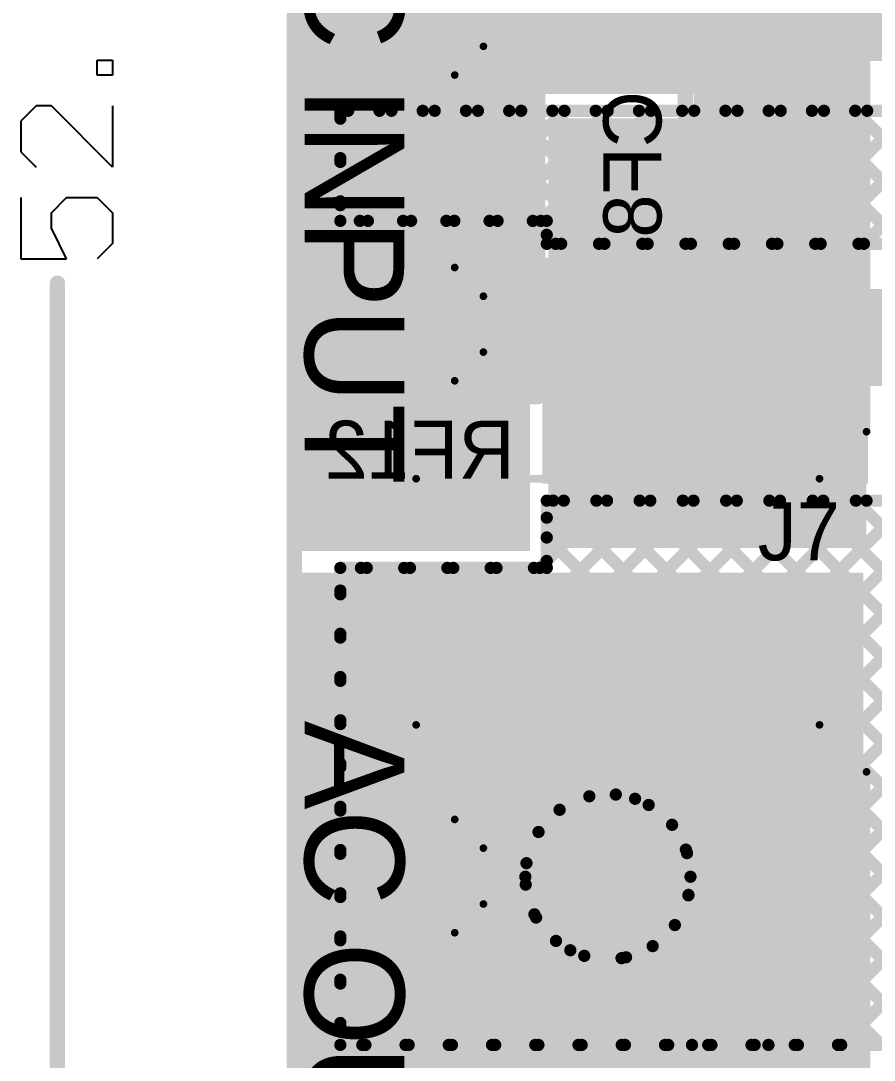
# Model space of a CAD drawing. Header units: millimetres. Extents: x 9.08 to 12.48, y 2.73 to 6.
# Drawn here: x 9.166 to 9.724, y 3.47 to 4.15 of the extents above; entities that cross this region are included whole.
import ezdxf

# ---------------------------------------------------------------- set-up
doc = ezdxf.new("R2010")
doc.units = ezdxf.units.MM
doc.header["$MEASUREMENT"] = 0
for name, color, linetype in [('BottomLayer', 5, 'Continuous'), ('BottomOverlay', 54, 'Continuous'), ('BottomPaste', 16, 'Continuous'), ('BottomSolder', 6, 'Continuous'), ('Mechanical1', 6, 'Continuous'), ('Mechanical13', 56, 'Continuous'), ('MultiLayer', 9, 'Continuous'), ('PadHoleLayer', 156, 'Continuous'), ('TopLayer', 1, 'Continuous'), ('TopOverlay', 2, 'Continuous'), ('TopSolder', 216, 'Continuous'), ('ViaHoleLayer', 16, 'Continuous')]:
    doc.layers.add(name, color=color, linetype=linetype)

# ---------------------------------------------------------------- blocks, each defined once
blk = doc.blocks.new('RES_2512_B_2')
at = {"layer": 'BottomLayer'}
for points in [[(-0.1378, -0.0689), (-0.0748, -0.0689), (-0.1378, 0.0689), (-0.0748, 0.0689)], [(0.0748, -0.0689), (0.1378, -0.0689), (0.0748, 0.0689), (0.1378, 0.0689)]]:
    blk.add_solid(points, dxfattribs=at)
at = {"layer": 'BottomOverlay', "const_width": 0.01}
for points in [[(0.146, 0.077), (-0.146, 0.077)], [(-0.146, -0.077), (-0.146, 0.077)], [(0.146, -0.077), (0.146, 0.077)], [(0.146, -0.077), (-0.146, -0.077)]]:
    blk.add_lwpolyline(points, dxfattribs=at)
at = {"layer": 'BottomOverlay', "const_width": 0.005}
for points in [[(-0.1485, 0.077, 1), (-0.1435, 0.077, 1)], [(-0.1485, 0.077, 1), (-0.1435, 0.077, 1)], [(0.1435, 0.077, 1), (0.1485, 0.077, 1)], [(0.1435, 0.077, 1), (0.1485, 0.077, 1)], [(-0.1485, -0.077, 1), (-0.1435, -0.077, 1)], [(-0.1485, -0.077, 1), (-0.1435, -0.077, 1)], [(0.1435, -0.077, 1), (0.1485, -0.077, 1)], [(0.1435, -0.077, 1), (0.1485, -0.077, 1)]]:
    blk.add_lwpolyline(points, format="xyb", close=True, dxfattribs=at)
at = {"layer": 'BottomPaste'}
for points in [[(-0.1378, -0.0689), (-0.0748, -0.0689), (-0.1378, 0.0689), (-0.0748, 0.0689)], [(0.0748, -0.0689), (0.1378, -0.0689), (0.0748, 0.0689), (0.1378, 0.0689)]]:
    blk.add_solid(points, dxfattribs=at)
at = {"layer": 'BottomSolder'}
for points in [[(-0.1418, -0.0729), (-0.0708, -0.0729), (-0.1418, 0.0729), (-0.0708, 0.0729)], [(0.0708, -0.0729), (0.1418, -0.0729), (0.0708, 0.0729), (0.1418, 0.0729)]]:
    blk.add_solid(points, dxfattribs=at)
blk = doc.blocks.new('CAP_2220_B_21')
at = {"layer": 'BottomLayer'}
for points in [[(-0.13402, -0.1065), (-0.0785, -0.1065), (-0.13402, 0.1065), (-0.0785, 0.1065)], [(0.0785, -0.1065), (0.13402, -0.1065), (0.0785, 0.1065), (0.13402, 0.1065)]]:
    blk.add_solid(points, dxfattribs=at)
at = {"layer": 'BottomOverlay', "const_width": 0.01}
for points in [[(-0.06575, 0.1033), (0.06575, 0.1033)], [(-0.06575, -0.1033), (0.06575, -0.1033)]]:
    blk.add_lwpolyline(points, dxfattribs=at)
at = {"layer": 'BottomOverlay', "const_width": 0.005}
for points in [[(-0.06825, 0.1033, 1), (-0.06325, 0.1033, 1)], [(0.06325, 0.1033, 1), (0.06825, 0.1033, 1)], [(-0.06825, -0.1033, 1), (-0.06325, -0.1033, 1)], [(0.06325, -0.1033, 1), (0.06825, -0.1033, 1)]]:
    blk.add_lwpolyline(points, format="xyb", close=True, dxfattribs=at)
at = {"layer": 'BottomPaste'}
for points in [[(-0.13402, -0.1065), (-0.0785, -0.1065), (-0.13402, 0.1065), (-0.0785, 0.1065)], [(0.0785, -0.1065), (0.13402, -0.1065), (0.0785, 0.1065), (0.13402, 0.1065)]]:
    blk.add_solid(points, dxfattribs=at)
at = {"layer": 'BottomSolder'}
for points in [[(-0.13802, -0.1105), (-0.0745, -0.1105), (-0.13802, 0.1105), (-0.0745, 0.1105)], [(0.0745, -0.1105), (0.13802, -0.1105), (0.0745, 0.1105), (0.13802, 0.1105)]]:
    blk.add_solid(points, dxfattribs=at)
blk = doc.blocks.new('T________B_____2P_36')
at = {"layer": 'BottomLayer', "const_width": 0.04}
blk.add_lwpolyline([(0.18, 0, 1), (0.22, 0, 1)], format="xyb", close=True, dxfattribs=at)
at = {"layer": 'BottomLayer'}
blk.add_solid([(-0.04, 0.04), (-0.04, -0.04), (0.04, 0.04), (0.04, -0.04)], dxfattribs=at)
at = {"layer": 'BottomSolder', "const_width": 0.044}
blk.add_lwpolyline([(0.178, 0, 1), (0.222, 0, 1)], format="xyb", close=True, dxfattribs=at)
at = {"layer": 'BottomSolder'}
blk.add_solid([(-0.044, 0.044), (-0.044, -0.044), (0.044, 0.044), (0.044, -0.044)], dxfattribs=at)
at = {"layer": 'MultiLayer', "const_width": 0.04}
blk.add_lwpolyline([(0.18, 0, 1), (0.22, 0, 1)], format="xyb", close=True, dxfattribs=at)
at = {"layer": 'MultiLayer'}
blk.add_solid([(-0.04, 0.04), (-0.04, -0.04), (0.04, 0.04), (0.04, -0.04)], dxfattribs=at)
at = {"layer": 'PadHoleLayer', "const_width": 0.0275}
for points in [[(-0.01375, 0, 1), (0.01375, 0, 1)], [(0.18625, 0, 1), (0.21375, 0, 1)]]:
    blk.add_lwpolyline(points, format="xyb", close=True, dxfattribs=at)
at = {"layer": 'TopLayer', "const_width": 0.04}
blk.add_lwpolyline([(0.18, 0, 1), (0.22, 0, 1)], format="xyb", close=True, dxfattribs=at)
at = {"layer": 'TopLayer'}
blk.add_solid([(-0.04, 0.04), (-0.04, -0.04), (0.04, 0.04), (0.04, -0.04)], dxfattribs=at)
at = {"layer": 'TopOverlay', "const_width": 0.005}
for points in [[(-0.10066, 0.12542), (0.29934, 0.12542)], [(-0.10066, 0.12542), (-0.10066, -0.1384)], [(0.29934, 0.12542), (0.29934, -0.1384)], [(-0.03661, 0.1002), (-0.01784, 0.08143)], [(0.03748, 0.1002), (0.01871, 0.08143)], [(0.16339, 0.1002), (0.18216, 0.08143)], [(0.23748, 0.1002), (0.21871, 0.08143)], [(-0.01784, 0.08143), (0.01871, 0.08143)], [(0.18216, 0.08143), (0.21871, 0.08143)], [(-0.10066, -0.1384), (-0.06992, -0.16914)], [(0.29934, -0.1384), (0.26861, -0.16914)], [(-0.06992, -0.16914), (0.26861, -0.16914)]]:
    blk.add_lwpolyline(points, dxfattribs=at)
at = {"layer": 'TopOverlay', "const_width": 0.0025}
for points in [[(-0.10191, 0.12542, 1), (-0.09941, 0.12542, 1)], [(-0.10191, 0.12542, 1), (-0.09941, 0.12542, 1)], [(0.29809, 0.12542, 1), (0.30059, 0.12542, 1)], [(0.29809, 0.12542, 1), (0.30059, 0.12542, 1)], [(-0.03786, 0.1002, 1), (-0.03536, 0.1002, 1)], [(0.03623, 0.1002, 1), (0.03873, 0.1002, 1)], [(0.16214, 0.1002, 1), (0.16464, 0.1002, 1)], [(0.23623, 0.1002, 1), (0.23873, 0.1002, 1)], [(-0.01909, 0.08143, 1), (-0.01659, 0.08143, 1)], [(-0.01909, 0.08143, 1), (-0.01659, 0.08143, 1)], [(0.01746, 0.08143, 1), (0.01996, 0.08143, 1)], [(0.01746, 0.08143, 1), (0.01996, 0.08143, 1)], [(0.18091, 0.08143, 1), (0.18341, 0.08143, 1)], [(0.18091, 0.08143, 1), (0.18341, 0.08143, 1)], [(0.21746, 0.08143, 1), (0.21996, 0.08143, 1)], [(0.21746, 0.08143, 1), (0.21996, 0.08143, 1)], [(-0.10191, -0.1384, 1), (-0.09941, -0.1384, 1)], [(-0.10191, -0.1384, 1), (-0.09941, -0.1384, 1)], [(0.29809, -0.1384, 1), (0.30059, -0.1384, 1)], [(0.29809, -0.1384, 1), (0.30059, -0.1384, 1)], [(-0.07117, -0.16914, 1), (-0.06867, -0.16914, 1)], [(-0.07117, -0.16914, 1), (-0.06867, -0.16914, 1)], [(0.26736, -0.16914, 1), (0.26986, -0.16914, 1)], [(0.26736, -0.16914, 1), (0.26986, -0.16914, 1)]]:
    blk.add_lwpolyline(points, format="xyb", close=True, dxfattribs=at)
at = {"layer": 'TopSolder', "const_width": 0.044}
blk.add_lwpolyline([(0.178, 0, 1), (0.222, 0, 1)], format="xyb", close=True, dxfattribs=at)
at = {"layer": 'TopSolder'}
blk.add_solid([(-0.044, 0.044), (-0.044, -0.044), (0.044, 0.044), (0.044, -0.044)], dxfattribs=at)
blk = doc.blocks.new('T________B_____2P_37')
at = {"layer": 'BottomLayer', "const_width": 0.04}
blk.add_lwpolyline([(0.18, 0, 1), (0.22, 0, 1)], format="xyb", close=True, dxfattribs=at)
at = {"layer": 'BottomLayer'}
blk.add_solid([(-0.04, 0.04), (-0.04, -0.04), (0.04, 0.04), (0.04, -0.04)], dxfattribs=at)
at = {"layer": 'BottomSolder', "const_width": 0.044}
blk.add_lwpolyline([(0.178, 0, 1), (0.222, 0, 1)], format="xyb", close=True, dxfattribs=at)
at = {"layer": 'BottomSolder'}
blk.add_solid([(-0.044, 0.044), (-0.044, -0.044), (0.044, 0.044), (0.044, -0.044)], dxfattribs=at)
at = {"layer": 'MultiLayer', "const_width": 0.04}
blk.add_lwpolyline([(0.18, 0, 1), (0.22, 0, 1)], format="xyb", close=True, dxfattribs=at)
at = {"layer": 'MultiLayer'}
blk.add_solid([(-0.04, 0.04), (-0.04, -0.04), (0.04, 0.04), (0.04, -0.04)], dxfattribs=at)
at = {"layer": 'PadHoleLayer', "const_width": 0.0275}
for points in [[(-0.01375, 0, 1), (0.01375, 0, 1)], [(0.18625, 0, 1), (0.21375, 0, 1)]]:
    blk.add_lwpolyline(points, format="xyb", close=True, dxfattribs=at)
at = {"layer": 'TopLayer', "const_width": 0.04}
blk.add_lwpolyline([(0.18, 0, 1), (0.22, 0, 1)], format="xyb", close=True, dxfattribs=at)
at = {"layer": 'TopLayer'}
blk.add_solid([(-0.04, 0.04), (-0.04, -0.04), (0.04, 0.04), (0.04, -0.04)], dxfattribs=at)
at = {"layer": 'TopOverlay', "const_width": 0.005}
for points in [[(-0.10066, 0.12542), (-0.10066, -0.1384)], [(-0.10066, 0.12542), (0.29934, 0.12542)], [(0.29934, 0.12542), (0.29934, -0.1384)], [(-0.03661, 0.1002), (-0.01784, 0.08143)], [(0.03748, 0.1002), (0.01871, 0.08143)], [(0.16339, 0.1002), (0.18216, 0.08143)], [(0.23748, 0.1002), (0.21871, 0.08143)], [(-0.01784, 0.08143), (0.01871, 0.08143)], [(0.18216, 0.08143), (0.21871, 0.08143)], [(-0.10066, -0.1384), (-0.06992, -0.16914)], [(0.29934, -0.1384), (0.26861, -0.16914)], [(-0.06992, -0.16914), (0.26861, -0.16914)]]:
    blk.add_lwpolyline(points, dxfattribs=at)
at = {"layer": 'TopOverlay', "const_width": 0.0025}
for points in [[(-0.10191, 0.12542, 1), (-0.09941, 0.12542, 1)], [(-0.10191, 0.12542, 1), (-0.09941, 0.12542, 1)], [(0.29809, 0.12542, 1), (0.30059, 0.12542, 1)], [(0.29809, 0.12542, 1), (0.30059, 0.12542, 1)], [(-0.03786, 0.1002, 1), (-0.03536, 0.1002, 1)], [(0.03623, 0.1002, 1), (0.03873, 0.1002, 1)], [(0.16214, 0.1002, 1), (0.16464, 0.1002, 1)], [(0.23623, 0.1002, 1), (0.23873, 0.1002, 1)], [(-0.01909, 0.08143, 1), (-0.01659, 0.08143, 1)], [(-0.01909, 0.08143, 1), (-0.01659, 0.08143, 1)], [(0.01746, 0.08143, 1), (0.01996, 0.08143, 1)], [(0.01746, 0.08143, 1), (0.01996, 0.08143, 1)], [(0.18091, 0.08143, 1), (0.18341, 0.08143, 1)], [(0.18091, 0.08143, 1), (0.18341, 0.08143, 1)], [(0.21746, 0.08143, 1), (0.21996, 0.08143, 1)], [(0.21746, 0.08143, 1), (0.21996, 0.08143, 1)], [(-0.10191, -0.1384, 1), (-0.09941, -0.1384, 1)], [(-0.10191, -0.1384, 1), (-0.09941, -0.1384, 1)], [(0.29809, -0.1384, 1), (0.30059, -0.1384, 1)], [(0.29809, -0.1384, 1), (0.30059, -0.1384, 1)], [(-0.07117, -0.16914, 1), (-0.06867, -0.16914, 1)], [(-0.07117, -0.16914, 1), (-0.06867, -0.16914, 1)], [(0.26736, -0.16914, 1), (0.26986, -0.16914, 1)], [(0.26736, -0.16914, 1), (0.26986, -0.16914, 1)]]:
    blk.add_lwpolyline(points, format="xyb", close=True, dxfattribs=at)
at = {"layer": 'TopSolder', "const_width": 0.044}
blk.add_lwpolyline([(0.178, 0, 1), (0.222, 0, 1)], format="xyb", close=True, dxfattribs=at)
at = {"layer": 'TopSolder'}
blk.add_solid([(-0.044, 0.044), (-0.044, -0.044), (0.044, 0.044), (0.044, -0.044)], dxfattribs=at)

msp = doc.modelspace()

# ---------------------------------------------------------------- linework, layer by layer
at = {"layer": 'BottomLayer'}
for points, const_width in [([(9.66085, 4.004), (9.77336, 4.1165)], 0.008), ([(9.68914, 4.004), (9.80164, 4.1165)], 0.008), ([(9.375, 4.091), (9.731, 4.091)], 0.008), ([(9.375, 4.019), (9.375, 4.091)], 0.008), ([(9.375, 4.05756), (9.40844, 4.091)], 0.008), ([(9.375, 4.02927), (9.43673, 4.091)], 0.008), ([(9.375, 4.08584), (9.38016, 4.091)], 0.008), ([(9.39301, 4.019), (9.46501, 4.091)], 0.008), ([(9.4006, 4.091), (9.4726, 4.019)], 0.008), ([(9.42129, 4.019), (9.49329, 4.091)], 0.008), ([(9.42888, 4.091), (9.50088, 4.019)], 0.008), ([(9.44958, 4.019), (9.52158, 4.091)], 0.008), ([(9.45717, 4.091), (9.54417, 4.004)], 0.008), ([(9.47786, 4.019), (9.54986, 4.091)], 0.008), ([(9.48545, 4.091), (9.57245, 4.004)], 0.008), ([(9.50615, 4.019), (9.57815, 4.091)], 0.008), ([(9.51374, 4.091), (9.60074, 4.004)], 0.008), ([(9.51943, 4.004), (9.60643, 4.091)], 0.008), ([(9.54202, 4.091), (9.62902, 4.004)], 0.008), ([(9.54772, 4.004), (9.63472, 4.091)], 0.008), ([(9.5703, 4.091), (9.6573, 4.004)], 0.008), ([(9.576, 4.004), (9.663, 4.091)], 0.008), ([(9.59859, 4.091), (9.68559, 4.004)], 0.008), ([(9.60429, 4.004), (9.69129, 4.091)], 0.008), ([(9.62687, 4.091), (9.71387, 4.004)], 0.008), ([(9.63257, 4.004), (9.71957, 4.091)], 0.008), ([(9.65516, 4.091), (9.76466, 3.9815)], 0.008), ([(9.68344, 4.091), (9.79295, 3.9815)], 0.008), ([(9.71173, 4.091), (9.82123, 3.9815)], 0.008), ([(9.71742, 4.004), (9.807, 4.09358)], 0.008), ([(9.375, 4.08831), (9.44431, 4.019)], 0.008), ([(9.53283, 3.48), (10.11483, 4.062)], 0.008), ([(9.56112, 3.48), (10.14312, 4.062)], 0.008), ([(9.57666, 3.63696), (10.0017, 4.062)], 0.008), ([(9.5894, 3.48), (10.1714, 4.062)], 0.008), ([(9.59197, 3.62398), (10.02998, 4.062)], 0.008), ([(9.60174, 3.60547), (10.05827, 4.062)], 0.008), ([(9.60268, 3.57813), (10.08655, 4.062)], 0.008), ([(9.61769, 3.48), (10.19969, 4.062)], 0.008), ([(9.64597, 3.48), (10.22797, 4.062)], 0.008), ([(9.67426, 3.48), (10.25626, 4.062)], 0.008), ([(9.70254, 3.48), (10.28454, 4.062)], 0.008), ([(9.375, 4.06003), (9.41603, 4.019)], 0.008), ([(9.375, 4.03175), (9.38775, 4.019)], 0.008), ([(9.375, 4.019), (9.51, 4.019)], 0.008), ([(9.51, 4.004), (9.51, 4.019)], 0.008), ([(9.51, 4.00988), (9.51588, 4.004)], 0.008), ([(9.51, 4.004), (9.731, 4.004)], 0.008), ([(9.55516, 3.64375), (9.8154, 3.90398)], 0.008), ([(9.375, 3.49187), (9.71913, 3.836)], 0.008), ([(9.375, 3.63329), (9.57771, 3.836)], 0.008), ([(9.375, 3.60501), (9.60599, 3.836)], 0.008), ([(9.375, 3.54844), (9.66256, 3.836)], 0.008), ([(9.375, 3.52016), (9.69084, 3.836)], 0.008), ([(9.375, 3.57672), (9.63428, 3.836)], 0.008), ([(9.51, 3.836), (9.731, 3.836)], 0.008), ([(9.51, 3.79658), (9.54942, 3.836)], 0.008), ([(9.51, 3.792), (9.51, 3.836)], 0.008), ([(9.51, 3.82486), (9.52114, 3.836)], 0.008), ([(9.51418, 3.836), (9.87018, 3.48)], 0.008), ([(9.54246, 3.836), (9.89846, 3.48)], 0.008), ([(9.57075, 3.836), (9.92675, 3.48)], 0.008), ([(9.59903, 3.836), (9.95503, 3.48)], 0.008), ([(9.62731, 3.836), (9.98331, 3.48)], 0.008), ([(9.6556, 3.836), (10.0116, 3.48)], 0.008), ([(9.68388, 3.836), (10.03988, 3.48)], 0.008), ([(9.71217, 3.836), (10.06817, 3.48)], 0.008), ([(9.51, 3.81189), (9.84189, 3.48)], 0.008), ([(9.50542, 3.792), (9.51, 3.79658)], 0.008), ([(9.375, 3.792), (9.51, 3.792)], 0.008), ([(9.375, 3.74643), (9.42057, 3.792)], 0.008), ([(9.375, 3.71815), (9.44885, 3.792)], 0.008), ([(9.375, 3.68986), (9.47714, 3.792)], 0.008), ([(9.375, 3.77472), (9.39228, 3.792)], 0.008), ([(9.375, 3.66158), (9.50542, 3.792)], 0.008), ([(9.375, 3.48), (9.375, 3.792)], 0.008), ([(9.38847, 3.792), (9.53785, 3.64262)], 0.008), ([(9.41676, 3.792), (9.56776, 3.641)], 0.008), ([(9.44504, 3.792), (9.75704, 3.48)], 0.008), ([(9.47332, 3.792), (9.78532, 3.48)], 0.008), ([(9.50161, 3.792), (9.81361, 3.48)], 0.008), ([(9.375, 3.77719), (9.5184, 3.63379)], 0.008), ([(9.375, 3.7489), (9.50463, 3.61928)], 0.008), ([(9.375, 3.72062), (9.49674, 3.59888)], 0.008), ([(9.375, 3.69233), (9.50192, 3.56541)], 0.008), ([(9.375, 3.66405), (9.55905, 3.48)], 0.008), ([(9.55, 3.59), (9.55, 3.64)], 0.01), ([(9.375, 3.63577), (9.53077, 3.48)], 0.008), ([(9.375, 3.60748), (9.50248, 3.48)], 0.008), ([(9.601, 3.60776), (9.72876, 3.48)], 0.008), ([(9.5, 3.59), (9.55, 3.59)], 0.01), ([(9.55, 3.59), (9.6, 3.59)], 0.01), ([(9.55, 3.54), (9.55, 3.59)], 0.01), ([(9.375, 3.5792), (9.4742, 3.48)], 0.008), ([(9.39141, 3.48), (9.49625, 3.58484)], 0.008), ([(9.60262, 3.57785), (9.70047, 3.48)], 0.008), ([(9.4197, 3.48), (9.50304, 3.56334)], 0.008), ([(9.59379, 3.5584), (9.67219, 3.48)], 0.008), ([(9.375, 3.55091), (9.44591, 3.48)], 0.008), ([(9.44798, 3.48), (9.51602, 3.54803)], 0.008), ([(9.47627, 3.48), (9.53453, 3.53826)], 0.008), ([(9.52541, 3.54192), (9.58733, 3.48)], 0.008), ([(9.57928, 3.54463), (9.6439, 3.48)], 0.008), ([(9.50455, 3.48), (9.56187, 3.53732)], 0.008), ([(9.55888, 3.53674), (9.61562, 3.48)], 0.008), ([(9.375, 3.52263), (9.41763, 3.48)], 0.008), ([(9.375, 3.49434), (9.38934, 3.48)], 0.008), ([(9.375, 3.48), (9.605, 3.48)], 0.008), ([(9.605, 3.48), (9.655, 3.48)], 0.008), ([(9.605, 3.48), (9.655, 3.48)], 0.008), ([(9.655, 3.48), (10.74756, 3.48)], 0.008)]:
    msp.add_lwpolyline(points, dxfattribs=dict(at, const_width=const_width))
for points, const_width in [([(9.373, 4.091, 1), (9.377, 4.091, 1)], 0.004), ([(9.373, 4.091, 1), (9.377, 4.091, 1)], 0.004), ([(9.37816, 4.091, 1), (9.38216, 4.091, 1)], 0.004), ([(9.3986, 4.091, 1), (9.4026, 4.091, 1)], 0.004), ([(9.40644, 4.091, 1), (9.41044, 4.091, 1)], 0.004), ([(9.42688, 4.091, 1), (9.43088, 4.091, 1)], 0.004), ([(9.43473, 4.091, 1), (9.43873, 4.091, 1)], 0.004), ([(9.45517, 4.091, 1), (9.45917, 4.091, 1)], 0.004), ([(9.46301, 4.091, 1), (9.46701, 4.091, 1)], 0.004), ([(9.48345, 4.091, 1), (9.48745, 4.091, 1)], 0.004), ([(9.49129, 4.091, 1), (9.49529, 4.091, 1)], 0.004), ([(9.51174, 4.091, 1), (9.51574, 4.091, 1)], 0.004), ([(9.51958, 4.091, 1), (9.52358, 4.091, 1)], 0.004), ([(9.54002, 4.091, 1), (9.54402, 4.091, 1)], 0.004), ([(9.54786, 4.091, 1), (9.55186, 4.091, 1)], 0.004), ([(9.5683, 4.091, 1), (9.5723, 4.091, 1)], 0.004), ([(9.57615, 4.091, 1), (9.58015, 4.091, 1)], 0.004), ([(9.59659, 4.091, 1), (9.60059, 4.091, 1)], 0.004), ([(9.60443, 4.091, 1), (9.60843, 4.091, 1)], 0.004), ([(9.62487, 4.091, 1), (9.62887, 4.091, 1)], 0.004), ([(9.63272, 4.091, 1), (9.63672, 4.091, 1)], 0.004), ([(9.65316, 4.091, 1), (9.65716, 4.091, 1)], 0.004), ([(9.661, 4.091, 1), (9.665, 4.091, 1)], 0.004), ([(9.68144, 4.091, 1), (9.68544, 4.091, 1)], 0.004), ([(9.68928, 4.091, 1), (9.69328, 4.091, 1)], 0.004), ([(9.70973, 4.091, 1), (9.71373, 4.091, 1)], 0.004), ([(9.71757, 4.091, 1), (9.72157, 4.091, 1)], 0.004), ([(9.373, 4.08831, 1), (9.377, 4.08831, 1)], 0.004), ([(9.373, 4.08584, 1), (9.377, 4.08584, 1)], 0.004), ([(9.373, 4.06003, 1), (9.377, 4.06003, 1)], 0.004), ([(9.373, 4.05756, 1), (9.377, 4.05756, 1)], 0.004), ([(9.373, 4.03175, 1), (9.377, 4.03175, 1)], 0.004), ([(9.373, 4.02927, 1), (9.377, 4.02927, 1)], 0.004), ([(9.373, 4.019, 1), (9.377, 4.019, 1)], 0.004), ([(9.373, 4.019, 1), (9.377, 4.019, 1)], 0.004), ([(9.38575, 4.019, 1), (9.38975, 4.019, 1)], 0.004), ([(9.39101, 4.019, 1), (9.39501, 4.019, 1)], 0.004), ([(9.41403, 4.019, 1), (9.41803, 4.019, 1)], 0.004), ([(9.41929, 4.019, 1), (9.42329, 4.019, 1)], 0.004), ([(9.44231, 4.019, 1), (9.44631, 4.019, 1)], 0.004), ([(9.44758, 4.019, 1), (9.45158, 4.019, 1)], 0.004), ([(9.4706, 4.019, 1), (9.4746, 4.019, 1)], 0.004), ([(9.47586, 4.019, 1), (9.47986, 4.019, 1)], 0.004), ([(9.49888, 4.019, 1), (9.50288, 4.019, 1)], 0.004), ([(9.50415, 4.019, 1), (9.50815, 4.019, 1)], 0.004), ([(9.508, 4.019, 1), (9.512, 4.019, 1)], 0.004), ([(9.508, 4.019, 1), (9.512, 4.019, 1)], 0.004), ([(9.508, 4.00988, 1), (9.512, 4.00988, 1)], 0.004), ([(9.508, 4.004, 1), (9.512, 4.004, 1)], 0.004), ([(9.508, 4.004, 1), (9.512, 4.004, 1)], 0.004), ([(9.51388, 4.004, 1), (9.51788, 4.004, 1)], 0.004), ([(9.51743, 4.004, 1), (9.52143, 4.004, 1)], 0.004), ([(9.54217, 4.004, 1), (9.54617, 4.004, 1)], 0.004), ([(9.54572, 4.004, 1), (9.54972, 4.004, 1)], 0.004), ([(9.57045, 4.004, 1), (9.57445, 4.004, 1)], 0.004), ([(9.574, 4.004, 1), (9.578, 4.004, 1)], 0.004), ([(9.59874, 4.004, 1), (9.60274, 4.004, 1)], 0.004), ([(9.60229, 4.004, 1), (9.60628, 4.004, 1)], 0.004), ([(9.62702, 4.004, 1), (9.63102, 4.004, 1)], 0.004), ([(9.63057, 4.004, 1), (9.63457, 4.004, 1)], 0.004), ([(9.6553, 4.004, 1), (9.6593, 4.004, 1)], 0.004), ([(9.65885, 4.004, 1), (9.66285, 4.004, 1)], 0.004), ([(9.68359, 4.004, 1), (9.68759, 4.004, 1)], 0.004), ([(9.68714, 4.004, 1), (9.69114, 4.004, 1)], 0.004), ([(9.71187, 4.004, 1), (9.71587, 4.004, 1)], 0.004), ([(9.71542, 4.004, 1), (9.71942, 4.004, 1)], 0.004), ([(9.36313, 3.824, 1), (9.37887, 3.824, 1)], 0.01575), ([(9.39813, 3.824, 1), (9.41387, 3.824, 1)], 0.01575), ([(9.43313, 3.824, 1), (9.44887, 3.824, 1)], 0.01575), ([(9.46813, 3.824, 1), (9.48387, 3.824, 1)], 0.01575), ([(9.508, 3.836, 1), (9.512, 3.836, 1)], 0.004), ([(9.508, 3.836, 1), (9.512, 3.836, 1)], 0.004), ([(9.51218, 3.836, 1), (9.51618, 3.836, 1)], 0.004), ([(9.51914, 3.836, 1), (9.52314, 3.836, 1)], 0.004), ([(9.54046, 3.836, 1), (9.54446, 3.836, 1)], 0.004), ([(9.54742, 3.836, 1), (9.55142, 3.836, 1)], 0.004), ([(9.56875, 3.836, 1), (9.57275, 3.836, 1)], 0.004), ([(9.57571, 3.836, 1), (9.57971, 3.836, 1)], 0.004), ([(9.59703, 3.836, 1), (9.60103, 3.836, 1)], 0.004), ([(9.60399, 3.836, 1), (9.60799, 3.836, 1)], 0.004), ([(9.62531, 3.836, 1), (9.62931, 3.836, 1)], 0.004), ([(9.63228, 3.836, 1), (9.63628, 3.836, 1)], 0.004), ([(9.6536, 3.836, 1), (9.6576, 3.836, 1)], 0.004), ([(9.66056, 3.836, 1), (9.66456, 3.836, 1)], 0.004), ([(9.68188, 3.836, 1), (9.68588, 3.836, 1)], 0.004), ([(9.68884, 3.836, 1), (9.69284, 3.836, 1)], 0.004), ([(9.71017, 3.836, 1), (9.71417, 3.836, 1)], 0.004), ([(9.71713, 3.836, 1), (9.72113, 3.836, 1)], 0.004), ([(9.508, 3.82486, 1), (9.512, 3.82486, 1)], 0.004), ([(9.508, 3.81189, 1), (9.512, 3.81189, 1)], 0.004), ([(9.508, 3.79658, 1), (9.512, 3.79658, 1)], 0.004), ([(9.508, 3.79658, 1), (9.512, 3.79658, 1)], 0.004), ([(9.373, 3.792, 1), (9.377, 3.792, 1)], 0.004), ([(9.373, 3.792, 1), (9.377, 3.792, 1)], 0.004), ([(9.38647, 3.792, 1), (9.39047, 3.792, 1)], 0.004), ([(9.39029, 3.792, 1), (9.39428, 3.792, 1)], 0.004), ([(9.41476, 3.792, 1), (9.41876, 3.792, 1)], 0.004), ([(9.41857, 3.792, 1), (9.42257, 3.792, 1)], 0.004), ([(9.44304, 3.792, 1), (9.44704, 3.792, 1)], 0.004), ([(9.44685, 3.792, 1), (9.45085, 3.792, 1)], 0.004), ([(9.47132, 3.792, 1), (9.47532, 3.792, 1)], 0.004), ([(9.47514, 3.792, 1), (9.47914, 3.792, 1)], 0.004), ([(9.49961, 3.792, 1), (9.50361, 3.792, 1)], 0.004), ([(9.50342, 3.792, 1), (9.50742, 3.792, 1)], 0.004), ([(9.50342, 3.792, 1), (9.50742, 3.792, 1)], 0.004), ([(9.508, 3.792, 1), (9.512, 3.792, 1)], 0.004), ([(9.508, 3.792, 1), (9.512, 3.792, 1)], 0.004), ([(9.373, 3.77719, 1), (9.377, 3.77719, 1)], 0.004), ([(9.373, 3.77472, 1), (9.377, 3.77472, 1)], 0.004), ([(9.373, 3.7489, 1), (9.377, 3.7489, 1)], 0.004), ([(9.373, 3.74643, 1), (9.377, 3.74643, 1)], 0.004), ([(9.373, 3.72062, 1), (9.377, 3.72062, 1)], 0.004), ([(9.373, 3.71815, 1), (9.377, 3.71815, 1)], 0.004), ([(9.373, 3.69233, 1), (9.377, 3.69233, 1)], 0.004), ([(9.373, 3.68986, 1), (9.377, 3.68986, 1)], 0.004), ([(9.373, 3.66405, 1), (9.377, 3.66405, 1)], 0.004), ([(9.373, 3.66158, 1), (9.377, 3.66158, 1)], 0.004), ([(9.604, 3.59, 1), (9.496, 3.59, 1)], 0.008), ([(9.53585, 3.64262, 1), (9.53985, 3.64262, 1)], 0.004), ([(9.5475, 3.64, 1), (9.5525, 3.64, 1)], 0.005), ([(9.55316, 3.64375, 1), (9.55716, 3.64375, 1)], 0.004), ([(9.56576, 3.641, 1), (9.56976, 3.641, 1)], 0.004), ([(9.373, 3.63577, 1), (9.377, 3.63577, 1)], 0.004), ([(9.373, 3.63329, 1), (9.377, 3.63329, 1)], 0.004), ([(9.5164, 3.63379, 1), (9.5204, 3.63379, 1)], 0.004), ([(9.57466, 3.63696, 1), (9.57866, 3.63696, 1)], 0.004), ([(9.58997, 3.62398, 1), (9.59397, 3.62398, 1)], 0.004), ([(9.50263, 3.61928, 1), (9.50663, 3.61928, 1)], 0.004), ([(9.373, 3.60748, 1), (9.377, 3.60748, 1)], 0.004), ([(9.599, 3.60776, 1), (9.603, 3.60776, 1)], 0.004), ([(9.373, 3.60501, 1), (9.377, 3.60501, 1)], 0.004), ([(9.59974, 3.60547, 1), (9.60374, 3.60547, 1)], 0.004), ([(9.49474, 3.59888, 1), (9.49874, 3.59888, 1)], 0.004), ([(9.494, 3.59, 1), (9.498, 3.59, 1)], 0.004), ([(9.4975, 3.59, 1), (9.5025, 3.59, 1)], 0.005), ([(9.5475, 3.59, 1), (9.5525, 3.59, 1)], 0.005), ([(9.5475, 3.59, 1), (9.5525, 3.59, 1)], 0.005), ([(9.5475, 3.59, 1), (9.5525, 3.59, 1)], 0.005), ([(9.5475, 3.59, 1), (9.5525, 3.59, 1)], 0.005), ([(9.5975, 3.59, 1), (9.6025, 3.59, 1)], 0.005), ([(9.602, 3.59, 1), (9.606, 3.59, 1)], 0.004), ([(9.373, 3.5792, 1), (9.377, 3.5792, 1)], 0.004), ([(9.49425, 3.58484, 1), (9.49825, 3.58484, 1)], 0.004), ([(9.373, 3.57672, 1), (9.377, 3.57672, 1)], 0.004), ([(9.60062, 3.57785, 1), (9.60462, 3.57785, 1)], 0.004), ([(9.60068, 3.57813, 1), (9.60468, 3.57813, 1)], 0.004), ([(9.49992, 3.56541, 1), (9.50392, 3.56541, 1)], 0.004), ([(9.50104, 3.56334, 1), (9.50504, 3.56334, 1)], 0.004), ([(9.59179, 3.5584, 1), (9.59579, 3.5584, 1)], 0.004), ([(9.373, 3.55091, 1), (9.377, 3.55091, 1)], 0.004), ([(9.373, 3.54844, 1), (9.377, 3.54844, 1)], 0.004), ([(9.51402, 3.54803, 1), (9.51802, 3.54803, 1)], 0.004), ([(9.52341, 3.54192, 1), (9.52741, 3.54192, 1)], 0.004), ([(9.53253, 3.53826, 1), (9.53653, 3.53826, 1)], 0.004), ([(9.5475, 3.54, 1), (9.5525, 3.54, 1)], 0.005), ([(9.57728, 3.54463, 1), (9.58128, 3.54463, 1)], 0.004), ([(9.55688, 3.53674, 1), (9.56088, 3.53674, 1)], 0.004), ([(9.55987, 3.53732, 1), (9.56387, 3.53732, 1)], 0.004), ([(9.373, 3.52263, 1), (9.377, 3.52263, 1)], 0.004), ([(9.373, 3.52016, 1), (9.377, 3.52016, 1)], 0.004), ([(9.373, 3.49434, 1), (9.377, 3.49434, 1)], 0.004), ([(9.373, 3.49187, 1), (9.377, 3.49187, 1)], 0.004), ([(9.373, 3.48, 1), (9.377, 3.48, 1)], 0.004), ([(9.373, 3.48, 1), (9.377, 3.48, 1)], 0.004), ([(9.38734, 3.48, 1), (9.39134, 3.48, 1)], 0.004), ([(9.38941, 3.48, 1), (9.39341, 3.48, 1)], 0.004), ([(9.41563, 3.48, 1), (9.41963, 3.48, 1)], 0.004), ([(9.4177, 3.48, 1), (9.4217, 3.48, 1)], 0.004), ([(9.44391, 3.48, 1), (9.44791, 3.48, 1)], 0.004), ([(9.44598, 3.48, 1), (9.44998, 3.48, 1)], 0.004), ([(9.4722, 3.48, 1), (9.4762, 3.48, 1)], 0.004), ([(9.47427, 3.48, 1), (9.47827, 3.48, 1)], 0.004), ([(9.50048, 3.48, 1), (9.50448, 3.48, 1)], 0.004), ([(9.50255, 3.48, 1), (9.50655, 3.48, 1)], 0.004), ([(9.52877, 3.48, 1), (9.53277, 3.48, 1)], 0.004), ([(9.53083, 3.48, 1), (9.53483, 3.48, 1)], 0.004), ([(9.55705, 3.48, 1), (9.56105, 3.48, 1)], 0.004), ([(9.55912, 3.48, 1), (9.56312, 3.48, 1)], 0.004), ([(9.58533, 3.48, 1), (9.58933, 3.48, 1)], 0.004), ([(9.5874, 3.48, 1), (9.5914, 3.48, 1)], 0.004), ([(9.603, 3.48, 1), (9.607, 3.48, 1)], 0.004), ([(9.603, 3.48, 1), (9.607, 3.48, 1)], 0.004), ([(9.603, 3.48, 1), (9.607, 3.48, 1)], 0.004), ([(9.61362, 3.48, 1), (9.61762, 3.48, 1)], 0.004), ([(9.61569, 3.48, 1), (9.61969, 3.48, 1)], 0.004), ([(9.6419, 3.48, 1), (9.6459, 3.48, 1)], 0.004), ([(9.64397, 3.48, 1), (9.64797, 3.48, 1)], 0.004), ([(9.653, 3.48, 1), (9.657, 3.48, 1)], 0.004), ([(9.653, 3.48, 1), (9.657, 3.48, 1)], 0.004), ([(9.653, 3.48, 1), (9.657, 3.48, 1)], 0.004), ([(9.67019, 3.48, 1), (9.67419, 3.48, 1)], 0.004), ([(9.67226, 3.48, 1), (9.67626, 3.48, 1)], 0.004), ([(9.69847, 3.48, 1), (9.70247, 3.48, 1)], 0.004), ([(9.70054, 3.48, 1), (9.70454, 3.48, 1)], 0.004)]:
    msp.add_lwpolyline(points, format="xyb", close=True, dxfattribs=dict(at, const_width=const_width))
for points in [[(9.346, 4.102), (9.72, 4.102), (9.346, 4.249), (9.72, 4.249)], [(9.35, 3.803), (9.499, 3.803), (9.35, 4.008), (9.499, 4.008)], [(9.507, 3.847), (9.72, 3.847), (9.507, 3.993), (9.72, 3.993)]]:
    msp.add_solid(points, dxfattribs=at)
at = {"layer": 'BottomSolder', "const_width": 0.01187}
for points in [[(9.36506, 3.824, 1), (9.37694, 3.824, 1)], [(9.40006, 3.824, 1), (9.41194, 3.824, 1)], [(9.43506, 3.824, 1), (9.44694, 3.824, 1)], [(9.47006, 3.824, 1), (9.48194, 3.824, 1)]]:
    msp.add_lwpolyline(points, format="xyb", close=True, dxfattribs=at)
at = {"layer": 'Mechanical1'}
for p, q in [((9.21599, 4.11421), (9.21599, 4.1242)), ((9.21599, 4.1242), (9.22599, 4.1242)), ((9.22599, 4.1242), (9.22599, 4.11421)), ((9.22599, 4.11421), (9.21599, 4.11421)), ((9.17601, 4.09421), (9.16601, 4.08422)), ((9.186, 4.09421), (9.17601, 4.09421)), ((9.22599, 4.05423), (9.186, 4.09421)), ((9.22599, 4.09421), (9.22599, 4.05423)), ((9.16601, 4.08422), (9.16601, 4.06422)), ((9.16601, 4.06422), (9.17601, 4.05423)), ((9.16601, 4.03423), (9.16601, 3.99424)), ((9.186, 4.02424), (9.196, 4.03423)), ((9.196, 4.03423), (9.21599, 4.03423)), ((9.21599, 4.03423), (9.22599, 4.02424)), ((9.186, 4.01424), (9.186, 4.02424)), ((9.22599, 4.02424), (9.22599, 4.00424)), ((9.196, 3.99424), (9.186, 4.01424)), ((9.22599, 4.00424), (9.21599, 3.99424)), ((9.16601, 3.99424), (9.196, 3.99424))]:
    msp.add_line(p, q, dxfattribs=at)
at = {"layer": 'Mechanical1', "const_width": 0.01}
msp.add_lwpolyline([(9.19, 3.25228), (9.19, 3.97824)], dxfattribs=at)
at = {"layer": 'Mechanical1', "const_width": 0.005}
msp.add_lwpolyline([(9.1875, 3.97824, 1), (9.1925, 3.97824, 1)], format="xyb", close=True, dxfattribs=at)
at = {"layer": 'Mechanical13', "const_width": 0.01}
msp.add_lwpolyline([(9.34484, 3.25228), (9.34484, 5.30803)], dxfattribs=at)
at = {"layer": 'MultiLayer', "const_width": 0.01575}
for points in [[(9.36313, 3.824, 1), (9.37887, 3.824, 1)], [(9.39813, 3.824, 1), (9.41387, 3.824, 1)], [(9.43313, 3.824, 1), (9.44887, 3.824, 1)], [(9.46813, 3.824, 1), (9.48387, 3.824, 1)]]:
    msp.add_lwpolyline(points, format="xyb", close=True, dxfattribs=at)
at = {"layer": 'TopLayer', "const_width": 0.01575}
for points in [[(9.36313, 3.824, 1), (9.37887, 3.824, 1)], [(9.39813, 3.824, 1), (9.41387, 3.824, 1)], [(9.43313, 3.824, 1), (9.44887, 3.824, 1)], [(9.46813, 3.824, 1), (9.48387, 3.824, 1)]]:
    msp.add_lwpolyline(points, format="xyb", close=True, dxfattribs=at)
at = {"layer": 'TopLayer'}
for points in [[(9.35, 3.803), (9.499, 3.803), (9.35, 4.445), (9.499, 4.445)], [(9.606, 3.805), (9.719, 3.805), (9.606, 4.445), (9.719, 4.445)], [(9.511, 3.805), (9.719, 3.805), (9.511, 4.086), (9.719, 4.086)], [(9.349, 3.437), (9.717, 3.437), (9.349, 3.789), (9.717, 3.789)]]:
    msp.add_solid(points, dxfattribs=at)
at = {"layer": 'TopSolder', "const_width": 0.01187}
for points in [[(9.36506, 3.824, 1), (9.37694, 3.824, 1)], [(9.40006, 3.824, 1), (9.41194, 3.824, 1)], [(9.43506, 3.824, 1), (9.44694, 3.824, 1)], [(9.47006, 3.824, 1), (9.48194, 3.824, 1)]]:
    msp.add_lwpolyline(points, format="xyb", close=True, dxfattribs=at)
at = {"layer": 'ViaHoleLayer', "const_width": 0.00787}
for points in [[(9.36706, 3.824, 1), (9.37494, 3.824, 1)], [(9.40206, 3.824, 1), (9.40994, 3.824, 1)], [(9.43706, 3.824, 1), (9.44494, 3.824, 1)], [(9.47206, 3.824, 1), (9.47994, 3.824, 1)]]:
    msp.add_lwpolyline(points, format="xyb", close=True, dxfattribs=at)

# ---------------------------------------------------------------- block references
for name, p, rotation in [('T________B_____2P_36', (9.55, 3.951), 90), ('RES_2512_B_2', (9.427, 4.05), 270), ('CAP_2220_B_21', (9.704, 4.049), 90), ('T________B_____2P_37', (9.55, 3.39), 90)]:
    msp.add_blockref(name, p, dxfattribs=dict(rotation=rotation))

# ---------------------------------------------------------------- texts
at = {"layer": 'BottomOverlay', "text_generation_flag": 2}
msp.add_text('CF8', height=0.038, rotation=90, dxfattribs=at).set_placement((9.585, 4.104))
msp.add_text('RF12', height=0.038, dxfattribs=at).set_placement((9.489, 3.8503))
at = {"layer": 'TopOverlay'}
for s, p in [('AC INPUT', (9.35176, 4.252)), ('AC OUTPUT', (9.35176, 3.692))]:
    msp.add_text(s, height=0.065, rotation=270, dxfattribs=at).set_placement(p)
msp.add_text('J7', height=0.038, dxfattribs=at).set_placement((9.648, 3.797))

doc.saveas('drawing.dxf')
